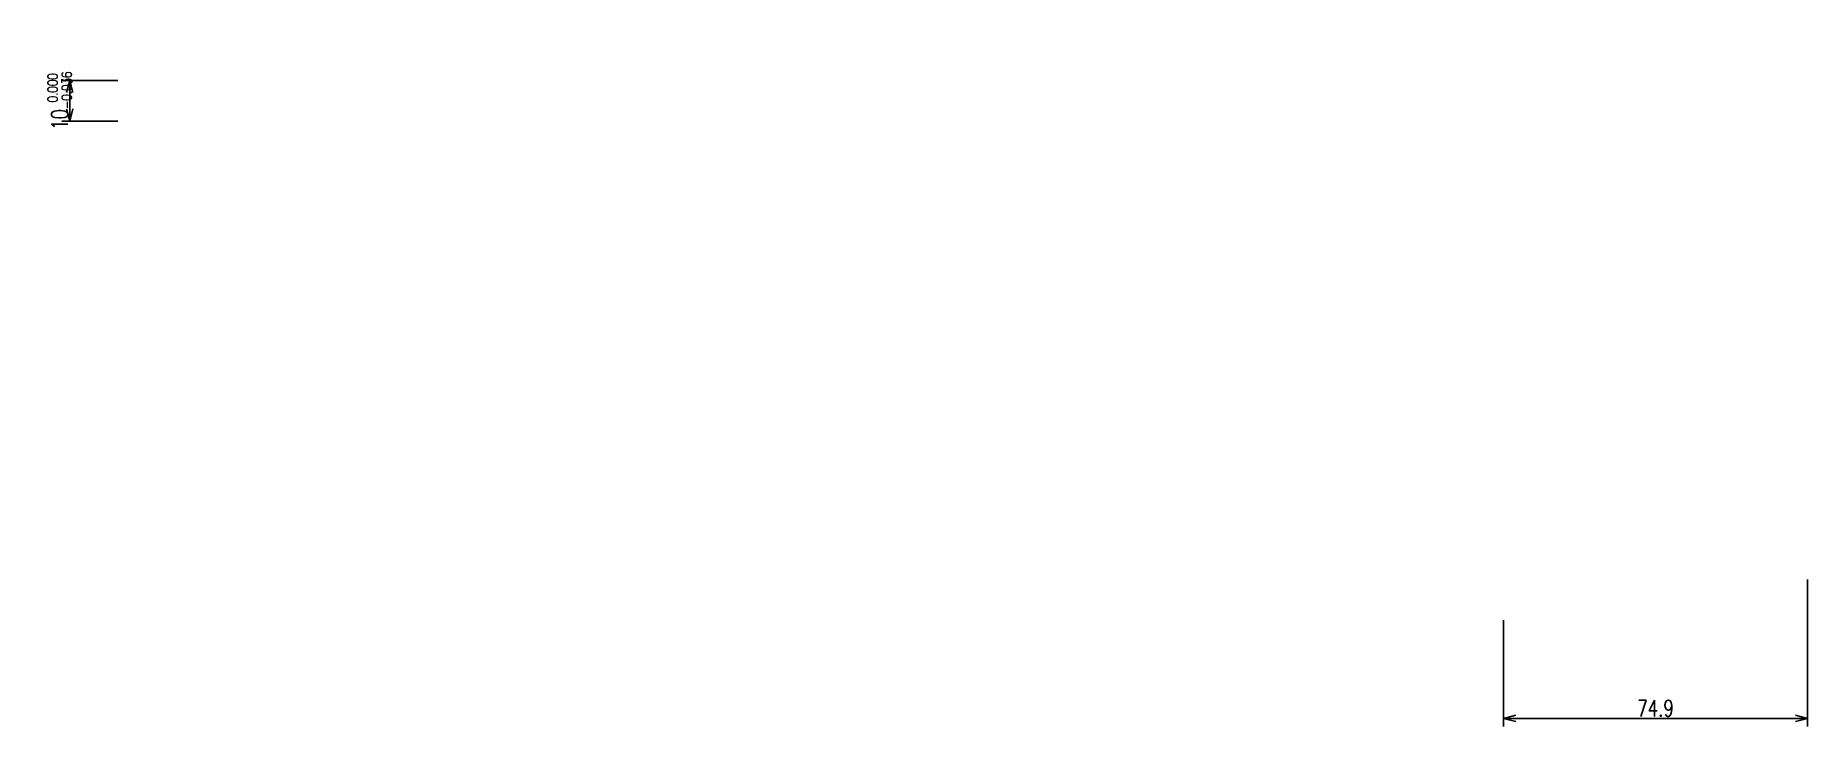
# Model space of a CAD drawing. Header units: metres. Extents: x 321 to 757, y 11 to 181.
import ezdxf

# ---------------------------------------------------------------- set-up
doc = ezdxf.new("R2010")
doc.units = ezdxf.units.M
doc.styles.add('REPRO_DIMTXT', font='txt.shx', dxfattribs={"width": 0.75})
doc.dimstyles.new('REPRO_PLAIN', dxfattribs={"dimtxt": 4, "dimasz": 3, "dimexe": 2, "dimexo": 1, "dimgap": 0.5, "dimtad": 3, "dimdsep": 46, "dimtxsty": 'REPRO_DIMTXT', "dimblk1": 'OPEN30', "dimblk2": 'OPEN30', "dimsah": 1, "dimcen": 1, "dimclrd": 3, "dimclre": 3, "dimclrt": 7, "dimazin": 3, "dimtfac": 1, "dimtmove": 0, "dimatfit": 3})
doc.dimstyles.new('REPRO_TOL', dxfattribs={"dimtxt": 4, "dimasz": 3, "dimexe": 2, "dimexo": 1, "dimgap": 0.5, "dimtad": 3, "dimdsep": 46, "dimtxsty": 'REPRO_DIMTXT', "dimblk1": 'OPEN30', "dimblk2": 'OPEN30', "dimsah": 1, "dimcen": 1, "dimclrd": 3, "dimclre": 3, "dimclrt": 7, "dimazin": 3, "dimtol": 1, "dimtm": 0.036, "dimtfac": 0.625, "dimtdec": 3, "dimtmove": 0, "dimatfit": 3, "dimtolj": 1})

# ---------------------------------------------------------------- blocks, each defined once
blk = doc.blocks.new('_OPEN30')
at = {"color": 0, "linetype": 'BYBLOCK'}
blk.add_line((0, 0), (-1, 0), dxfattribs=at)
blk.add_lwpolyline([(-1, 0.26), (0, 0), (-1, -0.26)], dxfattribs=at)
blk = doc.blocks.new('*D1')
at = {"color": 3}
for p, q in [((757.16, 47.07), (757.16, 10.83)), ((682.26, 37.07), (682.26, 10.83)), ((685.26, 12.83), (754.16, 12.83))]:
    blk.add_line(p, q, dxfattribs=at)
at = {"layer": 'Defpoints'}
for p in [(757.16, 48.07), (682.26, 38.07), (682.26, 12.83)]:
    blk.add_point(p, dxfattribs=at)
at = {"color": 3, "xscale": 3, "yscale": 3, "rotation": 180}
blk.add_blockref('_OPEN30', (682.26, 12.83), dxfattribs=at)
at = {"color": 3, "xscale": 3, "yscale": 3}
blk.add_blockref('_OPEN30', (757.16, 12.83), dxfattribs=at)
at = {"color": 7, "insert": (719.71, 15.33), "char_height": 4, "attachment_point": 5, "style": 'REPRO_DIMTXT'}
blk.add_mtext('74.9', dxfattribs=at)
blk = doc.blocks.new('*D2')
at = {"color": 3}
for p, q in [((340.88, 170), (327.02, 170)), ((329.02, 163), (329.02, 167)), ((340.88, 160), (327.02, 160))]:
    blk.add_line(p, q, dxfattribs=at)
at = {"layer": 'Defpoints'}
for p in [(341.88, 170), (329.02, 160), (341.88, 160)]:
    blk.add_point(p, dxfattribs=at)
at = {"color": 3, "xscale": 3, "yscale": 3}
for p, rotation in [((329.02, 170), 90), ((329.02, 160), 270)]:
    blk.add_blockref('_OPEN30', p, dxfattribs=dict(at, rotation=rotation))
at = {"color": 7, "insert": (326.52, 165), "char_height": 4, "attachment_point": 5, "rotation": 90, "style": 'REPRO_DIMTXT'}
blk.add_mtext('\\A1;10{\\H0.62x;\\S 0.000^ -0.036;}', dxfattribs=at)

msp = doc.modelspace()

# ---------------------------------------------------------------- dimensions: what is measured, and where the dimension line sits
dim = msp.add_linear_dim(base=(329.016, 159.995), p1=(341.882, 159.995), p2=(341.882, 169.995), angle=90, dimstyle='REPRO_TOL')
dim.commit()
dim.dimension.update_dxf_attribs({"geometry": '*D2', "text_midpoint": (326.516, 164.995)})
dim = msp.add_linear_dim(base=(682.257, 12.826), p1=(682.257, 38.074), p2=(757.157, 48.074), dimstyle='REPRO_PLAIN')
dim.commit()
dim.dimension.update_dxf_attribs({"geometry": '*D1', "text_midpoint": (719.707, 15.326)})

doc.saveas('drawing.dxf')
